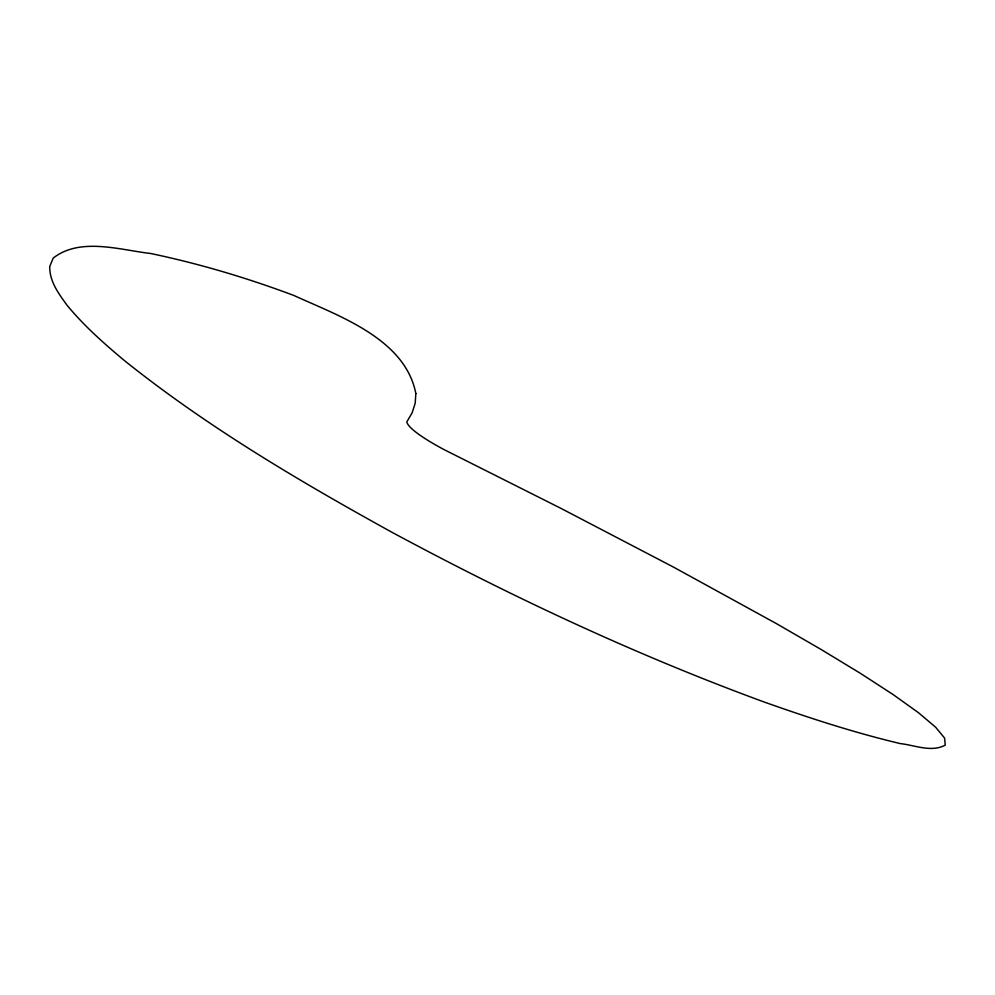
<?xml version="1.0" encoding="UTF-8"?>
<svg xmlns="http://www.w3.org/2000/svg" width="995" height="995" viewBox="0 0 995 995"><rect width="100%" height="100%" fill="white"/><g stroke="black" fill="none" stroke-linecap="round" stroke-linejoin="round"><path stroke-width="1.49" d="M415.848 393.597L415.189 403.224L412.179 412.689L406.818 421.917A82.498 13.607 23.3 0 0 444.218 449.69L560.446 508.109L673.69 567.212L776.51 623.666L821.41 649.648L860.613 673.466L893.199 694.61L918.385 712.644L935.636 727.233L944.616 738.103L945.25 745.131C931.27 752.63 914.865 745.193 900.276 743.588C854.27 732.656 809.271 718.004 764.732 702.221C636.141 655.083 511.828 596.851 391.309 531.927C298.599 480.697 206.811 426.594 123.977 360.215C103.617 343.175 83.655 325.477 66.777 304.905C58.581 293.513 49.352 281.212 49.75 266.461L53.22 258.091C80.11 236.947 120.084 249.994 150.805 253.514C199.485 263.75 247.332 277.991 293.898 295.49C338.636 315.925 405.226 338.698 415.848 393.597"/></g></svg>
